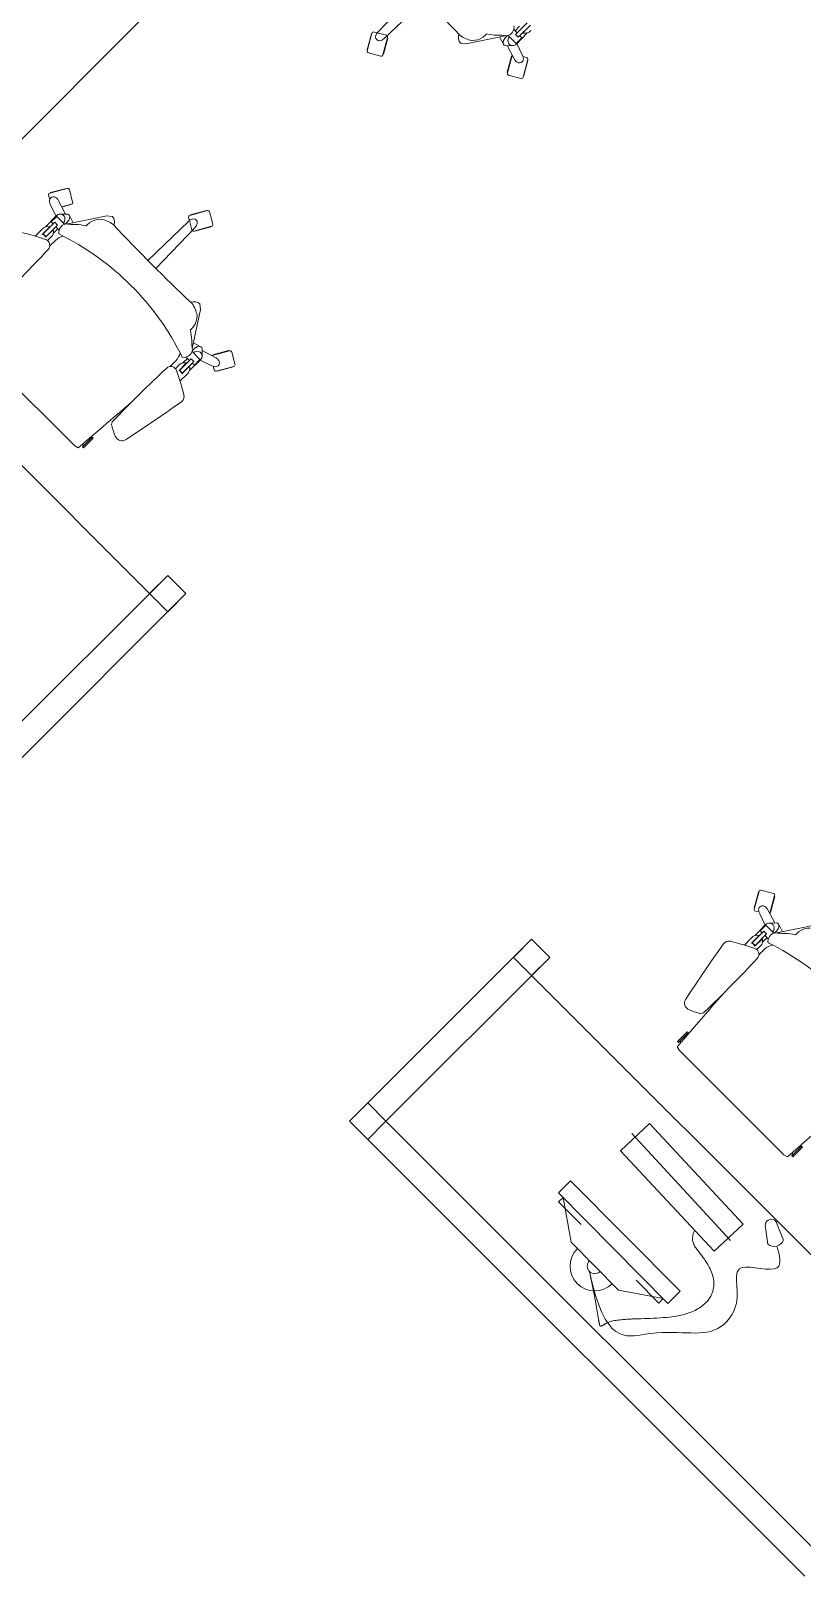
# Model space of a CAD drawing. Header units: inches. Extents: x 1 to 4574, y -953 to 1388.
# Drawn here: x 1480.4 to 1570.2, y 875.5 to 1055.6 of the extents above; entities that cross this region are included whole.
import ezdxf

# ---------------------------------------------------------------- set-up
doc = ezdxf.new("R2010")
doc.units = ezdxf.units.IN
doc.header["$MEASUREMENT"] = 0
doc.layers.add('I-FURN', color=30, linetype='Continuous', lineweight=9)

# ---------------------------------------------------------------- blocks, each defined once
blk = doc.blocks.new('Workstation - 6x6 - Workstation - 6x6-V3-3rd Floor New Construction - Tel_Data_Elec Plan')
at = {"layer": 'I-FURN'}
for p, q in [((-56.81, 49.23), (-54.26, 53.12)), ((-60.64, 49.33), (-61.7, 51.17)), ((-61.69, 51.07), (-61.65, 51.09)), ((-60.72, 49.4), (-61.69, 51.07)), ((-61.63, 51.44), (-60.34, 52.19)), ((-60.07, 52.11), (-59.01, 50.28)), ((-60.02, 52.03), (-59.98, 52.05)), ((-59.98, 52.05), (-59.02, 50.38)), ((-60.69, 49.41), (-60.72, 49.4)), ((-60, 49.48), (-60.37, 49.26)), ((-58.42, 48.91), (-59.78, 49.38)), ((-57.8, 49.87), (-59.46, 50.37)), ((-59.02, 50.38), (-59.05, 50.36)), ((-58.4, 47.17), (-58.42, 48.98)), ((-58.34, 48.95), (-58.35, 48.03)), ((-57.05, 48.95), (-58.34, 48.95)), ((-57.65, 50.03), (-58.25, 49.41)), ((-56.45, 49.78), (-57.36, 50.07)), ((-56.83, 49.19), (-56.81, 49.23)), ((-58.35, 48.03), (-58.01, 48.02)), ((-58.05, 47.53), (-58.05, 46.27)), ((-58.01, 48.29), (-58.01, 46.32)), ((-57.56, 48.29), (-58.01, 48.29)), ((-57.56, 46.36), (-57.56, 48.29)), ((-57.56, 48.02), (-57.02, 48.01)), ((-57.52, 47.56), (-57.54, 46.32)), ((-57.22, 47.26), (-57.23, 48.01)), ((-57.11, 47.03), (-57.1, 46.69)), ((-56.47, 46.92), (-56.48, 45.93)), ((-58.49, 46.69), (-58.48, 45.54)), ((-57.1, 46.69), (-57.11, 46.18)), ((-55.89, 35.41), (-55.62, 31.63)), ((-37.48, 31.63), (-37.21, 35.41)), ((-56.05, 33.66), (-55.89, 33.66)), ((-56.05, 32.08), (-56.05, 33.66)), ((-55.89, 33.66), (-55.89, 32.08)), ((-37.2, 33.66), (-37.2, 32.08)), ((-37.05, 33.66), (-37.2, 33.66)), ((-37.05, 32.08), (-37.05, 33.66)), ((-55.89, 32.08), (-56.05, 32.08)), ((-55.62, 31.63), (-55.16, 31.5)), ((-55.16, 31.5), (-37.94, 31.5)), ((-37.94, 31.5), (-37.48, 31.63)), ((-37.2, 32.08), (-37.05, 32.08)), ((-76.5, 28.5), (-76.5, 1.5)), ((-76.5, 25.5), (-76.5, 28.5)), ((-76.5, 28.5), (-73.5, 28.5)), ((-73.5, 28.5), (-76.5, 28.5)), ((-73.5, 28.5), (-73.5, 25.5)), ((-73.5, 1.5), (-73.5, 28.5)), ((-73.5, 25.5), (-76.5, 25.5)), ((-73.5, 25.5), (-1.5, 25.5)), ((-32.76, 25.23), (-30.95, 24.45)), ((-31.89, 22.83), (-33.46, 24.02)), ((-51.58, 23.01), (-51.74, 18.36)), ((-35.58, 22.46), (-51.58, 23.01)), ((-35.74, 17.8), (-35.58, 22.46)), ((-52.22, 20.74), (-35.26, 20.05)), ((-51.74, 18.36), (-35.74, 17.8)), ((-53.39, 9.8), (-53.38, 11.8)), ((-53.38, 11.8), (-35.25, 11.7)), ((-35.25, 11.7), (-35.26, 9.7)), ((-35.26, 9.7), (-53.39, 9.8)), ((-52.61, 9.79), (-52.62, 9.07)), ((-52.62, 9.07), (-48.89, 9.05)), ((-48.28, 6.77), (-52.61, 9.79)), ((-36.03, 9.71), (-40.4, 6.73)), ((-36.04, 8.98), (-36.03, 9.71)), ((-39.77, 9), (-36.04, 8.98)), ((-40.4, 6.73), (-48.28, 6.77)), ((-76.5, -1.5), (-76.5, 1.5)), ((-76.5, 1.5), (-73.5, 1.5)), ((-73.5, 1.5), (-73.5, -1.5)), ((-1.5, 1.5), (-73.5, 1.5)), ((-73.5, -1.5), (-76.5, -1.5)), ((-73.5, -1.5), (-1.5, -1.5))]:
    blk.add_line(p, q, dxfattribs=at)
for centre, radius, start, end in [((-52.87, 50.72), 2.29, 134.5977, 169.3918), ((-61.53, 51.27), 0.2, 119.832, 210), ((-60.24, 52.01), 0.2, 30, 120), ((-59.86, 49.85), 0.583, 87.4248, 117.8208), ((-59.9, 48.91), 1.53, 73.2073, 87.502), ((-52.29, 45.83), 5.54, 121.0187, 133.18), ((-70.37, 51.52), 15.26, 356.4473, 358.5687), ((-60.47, 49.43), 0.2, 210, 299.888), ((-59.92, 49.97), 0.445, 117.8208, 206.0638), ((-59.8, 50.03), 0.583, 206.0911, 236.3507), ((-59.27, 50.82), 1.53, 236.4124, 250.7927), ((-59.18, 50.18), 0.2, 15.1327, 29.8705), ((-57.83, 48.99), 0.593, 84.0219, 180.9117), ((-57.9, 48.94), 0.657, 1.3207, 77.9642), ((-57.46, 49.76), 0.323, 29.6621, 124.4716), ((-57.92, 49.37), 0.922, 9.6607, 36.4682), ((-56.1, 48.52), 1.04, 148.1398, 233.8639), ((-58.24, 49.29), 1.25, 346.3769, 10.9189), ((-60.32, 53.76), 5.75, 305.3709, 317.4948), ((-46.55, 17.95), 31.42, 71.1164, 108.8836), ((-57.61, 46.77), 0.887, 120.1857, 184.8367), ((-58.04, 46.73), 0.971, 17.6225, 57.9495), ((-54.64, 46.83), 1.84, 146.599, 177.2887), ((-45.25, 20.67), 28.17, 115.3981, 121.4567), ((-57.75, 45.83), 0.533, 66.9672, 123.7509), ((-57.75, 45.9), 0.5, 67.0573, 121.4674), ((-57.03, 45.48), 0.711, 2.0473, 115.4842), ((-211.8, 39.95), 155.58, 358.8191, 2.0473), ((-59.56, 44.06), 0.749, 121.5732, 189.0231), ((113.54, 72.48), 176.17, 189.3216, 191.8621), ((209.19, 57.38), 265.99, 183.7702, 184.7367), ((-58.03, 36.45), 0.859, 192.1424, 292.8427), ((-61.62, 45.01), 10.15, 292.7913, 299.9233), ((-56.87, 36.75), 0.615, 299.9233, 358.8191), ((-55.33, 33.83), 0.589, 197.5488, 225.5119), ((-37.77, 33.83), 0.589, 314.4881, 342.4512), ((-55.33, 31.9), 0.589, 125.1062, 162.4512), ((-37.77, 31.9), 0.589, 17.5488, 54.8938), ((-33.17, 24.66), 0.703, 53.6377, 246.0314), ((-32.02, 23.99), 1.17, 276.4899, 23.1791), ((-44.34, 6.75), 2.88, 179.7002, 359.7002), ((-44.34, 6.75), 0.885, 179.7002, 359.7002)]:
    blk.add_arc(centre, radius, start, end, dxfattribs=at)
for points, knots in [([(-44.31, 5.87), (-37.07, 1.09), (-33.91, 7.56), (-28.34, 10.27), (-29.21, 16.39), (-34.37, 18.27), (-27.73, 21.55), (-30.02, 22.89), (-31.01, 23.4)], [0, 0, 0, 0, 4.203758, 11.310205, 15.301003, 21.109862, 25.639067, 29.008441, 29.008441, 29.008441, 29.008441]), ([(-44.31, 5.87), (-44.1, 5.73), (-43.67, 5.45), (-43.03, 5.03), (-42.39, 4.6), (-41.86, 4.24), (-41.44, 3.95), (-41.13, 3.73), (-40.82, 3.51), (-40.5, 3.28), (-40.19, 3.06), (-39.93, 2.87), (-39.72, 2.72), (-39.59, 2.63), (-39.49, 2.56), (-39.41, 2.5), (-39.33, 2.45), (-39.27, 2.41), (-39.22, 2.38), (-39.18, 2.36), (-39.15, 2.33), (-39.11, 2.31), (-39.07, 2.29), (-39.03, 2.27), (-39, 2.27), (-38.97, 2.27), (-38.95, 2.27), (-38.91, 2.28), (-38.89, 2.3), (-38.87, 2.32), (-38.85, 2.35), (-38.84, 2.38), (-38.83, 2.42), (-38.82, 2.45), (-38.82, 2.48), (-38.81, 2.51), (-38.8, 2.56), (-38.79, 2.62), (-38.77, 2.7), (-38.75, 2.78), (-38.73, 2.86), (-38.71, 2.93), (-38.68, 3.04), (-38.62, 3.22), (-38.5, 3.47), (-38.34, 3.74), (-38.15, 4.01), (-37.95, 4.27), (-37.75, 4.52), (-37.47, 4.86), (-37.11, 5.26), (-36.67, 5.74), (-36.03, 6.42), (-35.19, 7.31), (-34.19, 8.44), (-33.27, 9.63), (-32.51, 11), (-32.16, 12.3), (-32.19, 13.42), (-32.42, 14.23), (-32.86, 14.94), (-33.49, 15.5), (-34.23, 15.89), (-34.94, 16.14), (-35.59, 16.29), (-36.17, 16.4), (-36.75, 16.48), (-37.24, 16.54), (-37.63, 16.6), (-37.92, 16.67), (-38.19, 16.77), (-38.44, 16.94), (-38.64, 17.15), (-38.81, 17.39), (-38.96, 17.65), (-39.04, 17.83), (-39.08, 17.91)], [0, 0, 0, 0, 0.063928, 0.127857, 0.191785, 0.255713, 0.287677, 0.319641, 0.351605, 0.38357, 0.415534, 0.447498, 0.46348, 0.479462, 0.487453, 0.495444, 0.503435, 0.511426, 0.514814, 0.518203, 0.521591, 0.524979, 0.528367, 0.531756, 0.535144, 0.536838, 0.538532, 0.54192, 0.545309, 0.547003, 0.548697, 0.552085, 0.555473, 0.558862, 0.560556, 0.56225, 0.565638, 0.572415, 0.579191, 0.585968, 0.592744, 0.599521, 0.606297, 0.61985, 0.646956, 0.674062, 0.701168, 0.728275, 0.755381, 0.782487, 0.836699, 0.890911, 0.945123, 1.070551, 1.19598, 1.321408, 1.446836, 1.585346, 1.654601, 1.723857, 1.793112, 1.862367, 1.931622, 2.000877, 2.049938, 2.099, 2.148061, 2.197123, 2.221654, 2.246184, 2.270715, 2.295246, 2.319777, 2.344307, 2.368838, 2.393369, 2.393369, 2.393369, 2.393369])]:
    blk.add_open_spline(points, degree=3, knots=knots, dxfattribs=at)
blk = doc.blocks.new('Workstation - 6x6 - Workstation - 6x6-1564309-3rd Floor New Construction - Tel_Data_Elec Plan')
at = {"layer": 'I-FURN'}
for p, q in [((25.5, 25.5), (25.5, 73.5)), ((46.69, 61.83), (45.63, 59.99)), ((46.61, 61.77), (45.65, 60.09)), ((46.65, 61.75), (46.61, 61.77)), ((48.26, 61.16), (46.97, 61.9)), ((45.65, 60.09), (45.68, 60.07)), ((45.71, 59.72), (46.04, 59.53)), ((46.04, 59.53), (47, 58.97)), ((47.27, 59.05), (48.33, 60.88)), ((47.35, 59.11), (48.32, 60.78)), ((48.32, 60.78), (48.28, 60.8)), ((45.89, 52.83), (46.03, 59.37)), ((47.21, 52.83), (47.07, 59.37)), ((47.32, 59.13), (47.35, 59.11)), ((36.29, 49.23), (38.84, 53.12)), ((38.84, 53.12), (39.36, 53.53)), ((54.26, 53.12), (53.74, 53.53)), ((56.81, 49.23), (54.26, 53.12)), ((33.32, 52.11), (32.26, 50.28)), ((33.24, 52.05), (32.28, 50.38)), ((33.27, 52.03), (33.24, 52.05)), ((34.88, 51.44), (33.59, 52.19)), ((34.37, 50.15), (34.96, 51.17)), ((34.41, 50.14), (34.94, 51.07)), ((34.94, 51.07), (34.91, 51.09)), ((60.07, 52.11), (59.01, 50.28)), ((59.98, 52.05), (59.02, 50.38)), ((60.02, 52.03), (59.98, 52.05)), ((61.63, 51.44), (60.34, 52.19)), ((60.64, 49.33), (61.7, 51.17)), ((60.72, 49.4), (61.69, 51.07)), ((61.69, 51.07), (61.65, 51.09)), ((32.28, 50.38), (32.31, 50.36)), ((32.34, 50), (32.8, 49.74)), ((34.68, 48.91), (33.32, 49.38)), ((35.3, 49.87), (33.64, 50.37)), ((34.7, 47.17), (34.67, 48.98)), ((34.76, 48.95), (34.74, 48.03)), ((36.05, 48.95), (34.76, 48.95)), ((35.45, 50.03), (34.84, 49.41)), ((36.64, 49.78), (35.73, 50.07)), ((36.27, 49.19), (36.29, 49.23)), ((56.45, 49.78), (57.36, 50.07)), ((56.83, 49.19), (56.81, 49.23)), ((57.05, 48.95), (58.34, 48.95)), ((57.65, 50.03), (58.25, 49.41)), ((57.8, 49.87), (59.46, 50.37)), ((58.34, 48.95), (58.35, 48.03)), ((58.4, 47.17), (58.42, 48.98)), ((58.42, 48.91), (59.78, 49.38)), ((59.02, 50.38), (59.05, 50.36)), ((60, 49.48), (60.37, 49.26)), ((60.69, 49.41), (60.72, 49.4)), ((34.74, 48.03), (35.08, 48.02)), ((35.04, 47.53), (35.05, 46.27)), ((35.08, 48.29), (35.08, 46.32)), ((35.54, 48.29), (35.08, 48.29)), ((35.54, 46.36), (35.54, 48.29)), ((35.54, 48.02), (36.08, 48.01)), ((35.57, 47.56), (35.55, 46.32)), ((35.87, 47.26), (35.86, 48.01)), ((35.98, 47.03), (36, 46.69)), ((36.63, 46.92), (36.62, 45.93)), ((56.47, 46.92), (56.48, 45.93)), ((57.56, 48.02), (57.02, 48.01)), ((57.11, 47.03), (57.1, 46.69)), ((57.22, 47.26), (57.23, 48.01)), ((57.52, 47.56), (57.54, 46.32)), ((57.56, 48.29), (58.01, 48.29)), ((57.56, 46.36), (57.56, 48.29)), ((58.01, 48.29), (58.01, 46.32)), ((58.35, 48.03), (58.01, 48.02)), ((58.05, 47.53), (58.05, 46.27)), ((34.61, 46.69), (34.62, 45.54)), ((36, 46.69), (35.99, 46.18)), ((57.1, 46.69), (57.11, 46.18)), ((58.49, 46.69), (58.48, 45.54)), ((55.89, 35.41), (55.62, 31.63)), ((55.89, 33.66), (55.89, 32.08)), ((56.05, 33.66), (55.89, 33.66)), ((56.05, 32.08), (56.05, 33.66)), ((55.16, 31.5), (37.94, 31.5)), ((55.62, 31.63), (55.16, 31.5)), ((55.89, 32.08), (56.05, 32.08)), ((73.5, 28.5), (73.5, 25.5)), ((76.5, 28.5), (73.5, 28.5)), ((73.5, 28.5), (76.5, 28.5)), ((73.5, 1.5), (73.5, 28.5)), ((76.5, 28.5), (76.5, 1.5)), ((76.5, 25.5), (76.5, 28.5)), ((73.5, 25.5), (1.5, 25.5)), ((73.5, 25.5), (76.5, 25.5))]:
    blk.add_line(p, q, dxfattribs=at)
for centre, radius, start, end in [((46.87, 61.73), 0.2, 59.8643, 150), ((45.81, 59.89), 0.2, 150, 240.1357), ((47.55, 59.34), 1.53, 164.4505, 178.7927), ((46.64, 59.59), 0.583, 134.254, 164.4505), ((46.55, 59.69), 0.445, 45.7229, 134.2771), ((46.45, 59.59), 0.583, 15.5495, 45.746), ((45.54, 59.34), 1.53, 1.2073, 15.5495), ((48.16, 60.98), 0.2, 330, 60), ((47.1, 59.15), 0.2, 240.1393, 264.765), ((47.1, 59.15), 0.2, 264.765, 330.1534), ((40.23, 50.72), 2.29, 134.5977, 169.3918), ((40.35, 50.06), 2.87, 95.705, 127.0086), ((39.2, 52.43), 1.12, 25.6219, 82.0752), ((46.55, 297.94), 245.12, 268.4848, 271.5152), ((53.9, 52.43), 1.12, 97.9248, 154.3781), ((52.74, 50.06), 2.87, 52.9914, 84.295), ((52.87, 50.72), 2.29, 10.6082, 45.4023), ((33.24, 49.85), 0.583, 87.4248, 117.8208), ((33.2, 48.91), 1.53, 73.2073, 87.502), ((33.49, 52.01), 0.2, 60, 150), ((34.79, 51.27), 0.2, 330, 60.1121), ((40.81, 45.83), 5.54, 121.0187, 133.18), ((22.73, 51.52), 15.26, 356.4473, 358.5687), ((70.37, 51.52), 15.26, 181.4313, 183.5527), ((52.29, 45.83), 5.54, 46.82, 58.9813), ((59.9, 48.91), 1.53, 92.498, 106.7927), ((59.86, 49.85), 0.583, 62.1792, 92.5752), ((60.24, 52.01), 0.2, 60, 150), ((61.53, 51.27), 0.2, 330, 60.168), ((32.44, 50.18), 0.2, 149.7906, 240), ((33.18, 49.97), 0.445, 117.8208, 206.0638), ((33.3, 50.03), 0.583, 206.0911, 236.5503), ((33.82, 50.82), 1.53, 236.4886, 250.7927), ((35.27, 48.99), 0.593, 84.0219, 180.9117), ((35.19, 48.94), 0.657, 1.3207, 77.9642), ((35.63, 49.76), 0.323, 29.6621, 124.4716), ((35.17, 49.37), 0.922, 9.6607, 36.4682), ((37, 48.52), 1.04, 148.1398, 233.8639), ((34.85, 49.29), 1.25, 346.3769, 10.9189), ((32.78, 53.76), 5.75, 305.3709, 317.4948), ((46.55, 17.95), 31.42, 71.1164, 108.8836), ((60.32, 53.76), 5.75, 222.5052, 234.6291), ((56.1, 48.52), 1.04, 306.1361, 31.8602), ((58.24, 49.29), 1.25, 169.0811, 193.6231), ((57.92, 49.37), 0.922, 143.5318, 170.3393), ((57.46, 49.76), 0.323, 55.5284, 150.3379), ((57.9, 48.94), 0.657, 102.0358, 178.6793), ((57.83, 48.99), 0.593, 359.0883, 95.9781), ((59.18, 50.18), 0.2, 150.1295, 164.8673), ((59.27, 50.82), 1.53, 289.2073, 303.5876), ((59.8, 50.03), 0.583, 303.6493, 333.9089), ((59.92, 49.97), 0.445, 333.9362, 62.1792), ((60.47, 49.43), 0.2, 240.112, 330), ((35.49, 46.77), 0.887, 120.1857, 184.8367), ((35.06, 46.73), 0.971, 17.6225, 57.9495), ((38.46, 46.83), 1.84, 146.599, 177.2887), ((54.64, 46.83), 1.84, 2.7113, 33.401), ((58.04, 46.73), 0.971, 122.0505, 162.3775), ((57.61, 46.77), 0.887, 355.1633, 59.8143), ((47.84, 20.67), 28.17, 115.3981, 121.4503), ((35.34, 45.83), 0.533, 66.9672, 123.7509), ((35.34, 45.9), 0.5, 67.0573, 121.4674), ((36.07, 45.48), 0.711, 2.0473, 115.4842), ((-118.7, 39.95), 155.58, 358.8191, 2.0473), ((211.8, 39.95), 155.58, 177.9527, 181.1809), ((57.03, 45.48), 0.711, 64.5158, 177.9527), ((45.25, 20.67), 28.17, 58.5433, 64.6019), ((57.75, 45.83), 0.533, 56.2491, 113.0328), ((57.75, 45.9), 0.5, 58.5326, 112.9427), ((-113.54, 72.48), 176.17, 348.1379, 350.6784), ((59.56, 44.06), 0.749, 350.9769, 58.4268), ((-209.19, 57.38), 265.99, 355.2633, 356.2298), ((56.87, 36.75), 0.615, 181.1809, 240.0767), ((61.62, 45.01), 10.15, 240.0767, 247.2087), ((58.03, 36.45), 0.859, 247.1573, 347.8576), ((55.33, 33.83), 0.589, 314.4881, 342.4512), ((55.33, 31.9), 0.589, 17.5488, 54.8938)]:
    blk.add_arc(centre, radius, start, end, dxfattribs=at)
blk = doc.blocks.new('Workstation - 6x6 - Workstation - 6x6-1549611-3rd Floor New Construction - Tel_Data_Elec Plan')
at = {"layer": 'I-FURN'}
for p, q in [((57.56, -46.36), (57.56, -48.29)), ((58.01, -48.29), (58.01, -46.32)), ((58.05, -47.53), (58.05, -46.27)), ((57.56, -48.02), (57.02, -48.01)), ((57.22, -47.26), (57.23, -48.01)), ((57.56, -48.29), (58.01, -48.29)), ((58.35, -48.03), (58.01, -48.02)), ((58.34, -48.95), (58.35, -48.03)), ((58.4, -47.17), (58.42, -48.98)), ((56.81, -49.23), (54.26, -53.12)), ((56.45, -49.78), (57.36, -50.07)), ((56.83, -49.19), (56.81, -49.23)), ((57.05, -48.95), (58.34, -48.95)), ((57.65, -50.03), (58.25, -49.41)), ((57.8, -49.87), (59.46, -50.37)), ((58.42, -48.91), (59.78, -49.38)), ((60.07, -52.11), (59.01, -50.28)), ((59.02, -50.38), (59.05, -50.36)), ((59.98, -52.05), (59.02, -50.38)), ((60, -49.48), (60.37, -49.26)), ((60.64, -49.33), (61.7, -51.17)), ((60.69, -49.41), (60.72, -49.4)), ((60.72, -49.4), (61.69, -51.07)), ((60.02, -52.03), (59.98, -52.05)), ((61.63, -51.44), (60.34, -52.19)), ((61.69, -51.07), (61.65, -51.09)), ((45.89, -52.83), (46.03, -59.37)), ((47.21, -52.83), (47.07, -59.37)), ((54.26, -53.12), (53.74, -53.53)), ((46.04, -59.53), (47, -58.97)), ((47.27, -59.05), (48.33, -60.88)), ((47.32, -59.13), (47.35, -59.11)), ((47.35, -59.11), (48.32, -60.78)), ((46.69, -61.83), (45.63, -59.99)), ((45.65, -60.09), (45.68, -60.07)), ((46.61, -61.77), (45.65, -60.09)), ((45.71, -59.72), (46.04, -59.53)), ((48.26, -61.16), (46.97, -61.9)), ((48.32, -60.78), (48.28, -60.8)), ((46.65, -61.75), (46.61, -61.77))]:
    blk.add_line(p, q, dxfattribs=at)
for centre, radius, start, end in [((57.61, -46.77), 0.887, 300.1857, 4.8367), ((56.1, -48.52), 1.04, 328.1398, 53.8639), ((52.29, -45.83), 5.54, 301.0187, 313.18), ((60.32, -53.76), 5.75, 125.3709, 137.4948), ((58.24, -49.29), 1.25, 166.3769, 190.9189), ((57.92, -49.37), 0.922, 189.6607, 216.4682), ((57.46, -49.76), 0.323, 209.6621, 304.4716), ((57.9, -48.94), 0.657, 181.3207, 257.9642), ((57.83, -48.99), 0.593, 264.0219, 0.9117), ((59.18, -50.18), 0.2, 195.1327, 209.8705), ((59.9, -48.91), 1.53, 253.2073, 267.502), ((59.27, -50.82), 1.53, 56.4124, 70.7927), ((59.86, -49.85), 0.583, 267.4248, 297.8208), ((59.8, -50.03), 0.583, 26.0911, 56.3507), ((59.92, -49.97), 0.445, 297.8208, 26.0638), ((60.47, -49.43), 0.2, 30, 119.888), ((52.87, -50.72), 2.29, 314.5977, 349.3918), ((70.37, -51.52), 15.26, 176.4473, 178.5687), ((60.24, -52.01), 0.2, 210, 300), ((61.53, -51.27), 0.2, 299.832, 30), ((46.55, -297.94), 245.12, 88.4848, 91.5152), ((53.9, -52.43), 1.12, 205.6219, 262.0752), ((52.74, -50.06), 2.87, 275.705, 307.0086), ((47.55, -59.34), 1.53, 181.2073, 195.5495), ((47.1, -59.15), 0.2, 95.235, 119.8607), ((45.54, -59.34), 1.53, 344.4505, 358.7927), ((47.1, -59.15), 0.2, 29.8466, 95.235), ((45.81, -59.89), 0.2, 119.8643, 210), ((46.64, -59.59), 0.583, 195.5495, 225.746), ((46.55, -59.69), 0.445, 225.7229, 314.2771), ((46.45, -59.59), 0.583, 314.254, 344.4505), ((48.16, -60.98), 0.2, 300, 30), ((46.87, -61.73), 0.2, 210, 300.1357)]:
    blk.add_arc(centre, radius, start, end, dxfattribs=at)

msp = doc.modelspace()

# ---------------------------------------------------------------- block references
at = {"layer": 'I-FURN'}
for name, p, rotation in [('Workstation - 6x6 - Workstation - 6x6-1549611-3rd Floor New Construction - Tel_Data_Elec Plan', (1530.28, 1130.03), 314.9999999999995), ('Workstation - 6x6 - Workstation - 6x6-1564309-3rd Floor New Construction - Tel_Data_Elec Plan', (1424.21, 1023.96), 315.0000000000003), ('Workstation - 6x6 - Workstation - 6x6-V3-3rd Floor New Construction - Tel_Data_Elec Plan', (1572.67, 875.5), 315.0000000000003)]:
    msp.add_blockref(name, p, dxfattribs=dict(at, rotation=rotation))

doc.saveas('drawing.dxf')
